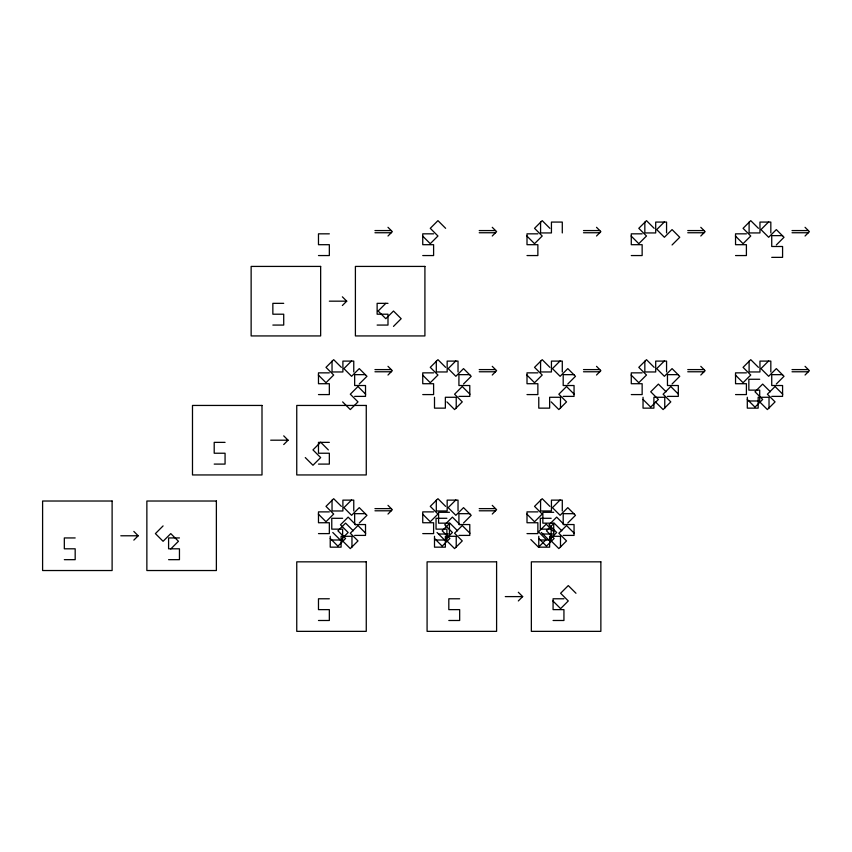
<?xml version="1.0" encoding="UTF-8"?>
<svg xmlns="http://www.w3.org/2000/svg" width="852" height="852" viewBox="0 0 852 852"><rect width="100%" height="100%" fill="white"/><g stroke="black" fill="none" stroke-linecap="round" stroke-linejoin="round"><path stroke-width="1.28" d="M387.99 236.004L392.335 231.659L387.99 227.314M342.366 305.517L346.711 301.171L342.366 296.826M133.839 540.115L138.184 535.78L133.839 531.435M163.083 525.918L155.405 533.608L163.083 541.286L170.762 533.608L178.441 541.286L170.762 548.965M385.818 303.344L378.139 311.023L385.818 318.701L393.496 311.023L401.175 318.701L393.496 326.391M351.588 360.939L343.91 368.618L351.588 376.307L359.267 368.618L366.946 376.307L359.267 383.986M283.716 444.542L288.061 440.196L283.716 435.851M492.254 236.004L496.599 231.659L492.254 227.314M387.99 375.029L392.335 370.684L387.99 366.339M455.852 360.939L448.173 368.618L455.852 376.307L463.531 368.618L471.209 376.307L463.531 383.986M596.517 236.004L600.862 231.659L596.517 227.314M351.588 499.964L343.91 507.643L351.588 515.322L359.267 507.643L366.946 515.322L359.267 523M492.254 375.029L496.599 370.684L492.254 366.339M664.39 221.914L656.711 229.603L664.39 237.282L672.068 229.603L679.747 237.282L672.068 244.961M387.99 514.054L392.335 509.709L387.99 505.364M560.115 360.939L552.437 368.618L560.115 376.307L567.805 368.618L575.483 376.307L567.805 383.986M700.791 236.004L705.136 231.659L700.791 227.314M455.852 499.964L448.173 507.643L455.852 515.322L463.531 507.643L471.209 515.322L463.531 523M596.517 375.029L600.862 370.684L596.517 366.339M768.653 221.914L760.974 229.603L768.653 237.282L776.332 229.603L784.01 237.282L776.332 244.961M492.254 514.054L496.599 509.709L492.254 505.364M664.39 360.939L656.711 368.618L664.39 376.307L672.068 368.618L679.747 376.307L672.068 383.986M805.055 236.004L809.4 231.659L805.055 227.314M560.115 499.964L552.437 507.643L560.115 515.322L567.805 507.643L575.483 515.322L567.805 523M700.791 375.029L705.136 370.684L700.791 366.339M518.325 600.948L522.659 596.602L518.325 592.257M768.653 360.939L760.974 368.618L768.653 376.307L776.332 368.618L784.01 376.307L776.332 383.986M805.055 375.029L809.4 370.684L805.055 366.339M374.955 230.572L391.249 230.572M479.218 230.572L495.513 230.572M583.492 230.572L599.776 230.572M687.756 230.572L704.05 230.572M792.019 230.572L808.314 230.572M374.955 232.745L391.249 232.745M479.218 232.745L495.513 232.745M583.492 232.745L599.776 232.745M687.756 232.745L704.05 232.745M792.019 232.745L808.314 232.745M329.341 233.831L318.478 233.831L318.478 244.694L329.341 244.694L329.341 255.557L318.478 255.557M433.604 233.831L422.741 233.831L422.741 244.694L433.604 244.694L433.604 255.557L422.741 255.557M537.868 233.831L527.005 233.831L527.005 244.694L537.868 244.694L537.868 255.557L527.005 255.557M642.142 233.831L631.279 233.831L631.279 244.694L642.142 244.694L642.142 255.557L631.279 255.557M746.405 233.831L735.542 233.831L735.542 244.694L746.405 244.694L746.405 255.557L735.542 255.557M782.583 235.631L771.731 235.631L771.731 246.494L782.583 246.494L782.583 257.357L771.731 257.357M329.341 301.171L346.711 301.171M283.716 303.344L272.853 303.344L272.853 314.207L283.716 314.207L283.716 325.07L272.853 325.07M387.99 303.344L377.127 303.344L377.127 314.207L387.99 314.207L387.99 325.07L377.127 325.07M374.955 369.598L391.249 369.598M479.218 369.598L495.513 369.598M583.492 369.598L599.776 369.598M687.756 369.598L704.05 369.598M792.019 369.598L808.314 369.598M374.955 371.77L391.249 371.77M479.218 371.77L495.513 371.77M583.492 371.77L599.776 371.77M687.756 371.77L704.05 371.77M792.019 371.77L808.314 371.77M329.341 372.856L318.478 372.856L318.478 383.719L329.341 383.719L329.341 394.582L318.478 394.582M433.604 372.856L422.741 372.856L422.741 383.719L433.604 383.719L433.604 394.582L422.741 394.582M537.868 372.856L527.005 372.856L527.005 383.719L537.868 383.719L537.868 394.582L527.005 394.582M642.142 372.856L631.279 372.856L631.279 383.719L642.142 383.719L642.142 394.582L631.279 394.582M746.405 372.856L735.542 372.856L735.542 383.719L746.405 383.719L746.405 394.582L735.542 394.582M365.519 374.656L354.656 374.656L354.656 385.519L365.519 385.519L365.519 396.382L354.656 396.382M469.782 374.656L458.919 374.656L458.919 385.519L469.782 385.519L469.782 396.382L458.919 396.382M574.056 374.656L563.193 374.656L563.193 385.519L574.056 385.519L574.056 396.382L563.193 396.382M678.32 374.656L667.457 374.656L667.457 385.519L678.32 385.519L678.32 396.382L667.457 396.382M782.583 374.656L771.731 374.656L771.731 385.519L782.583 385.519L782.583 396.382L771.731 396.382M759.707 379.268L748.844 379.268L748.844 390.131L759.707 390.131L759.707 400.983L748.844 400.983M270.68 440.196L288.061 440.196M225.066 442.369L214.203 442.369L214.203 453.232L225.066 453.232L225.066 464.095L214.203 464.095M329.341 442.369L318.478 442.369L318.478 453.232L329.341 453.232L329.341 464.095L318.478 464.095M374.955 508.623L391.249 508.623M479.218 508.623L495.513 508.623M374.955 510.795L391.249 510.795M479.218 510.795L495.513 510.795M329.341 511.882L318.478 511.882L318.478 522.745L329.341 522.745L329.341 533.608L318.478 533.608M433.604 511.882L422.741 511.882L422.741 522.745L433.604 522.745L433.604 533.608L422.741 533.608M537.868 511.882L527.005 511.882L527.005 522.745L537.868 522.745L537.868 533.608L527.005 533.608M449.441 512.297L438.588 512.297L438.588 523.16L449.441 523.16L449.441 534.023L438.588 534.023M553.715 512.297L542.852 512.297L542.852 523.16L553.715 523.16L553.715 534.023L542.852 534.023M365.519 513.681L354.656 513.681L354.656 524.544L365.519 524.544L365.519 535.407L354.656 535.407M469.782 513.681L458.919 513.681L458.919 524.544L469.782 524.544L469.782 535.407L458.919 535.407M574.056 513.681L563.193 513.681L563.193 524.544L574.056 524.544L574.056 535.407L563.193 535.407M342.632 518.293L331.769 518.293L331.769 529.145L342.632 529.145L342.632 540.008L331.769 540.008M446.895 518.293L436.043 518.293L436.043 529.145L446.895 529.145L446.895 540.008L436.043 540.008M551.169 518.293L540.306 518.293L540.306 529.145L551.169 529.145L551.169 540.008L540.306 540.008M120.803 535.78L138.184 535.78M75.178 537.942L64.326 537.942L64.326 548.805L75.178 548.805L75.178 559.668L64.326 559.668M179.452 537.942L168.59 537.942L168.59 548.805L179.452 548.805L179.452 559.668L168.59 559.668M505.289 596.602L522.659 596.602M329.341 598.775L318.478 598.775L318.478 609.627L329.341 609.627L329.341 620.49L318.478 620.49M459.665 598.775L448.812 598.775L448.812 609.627L459.665 609.627L459.665 620.49L448.812 620.49M563.939 598.775L553.076 598.775L553.076 609.627L563.939 609.627L563.939 620.49L553.076 620.49M758.429 228.325L750.75 220.647L743.072 228.325L750.75 236.004L743.072 243.683L735.393 236.004M654.166 228.325L646.487 220.647L638.798 228.325L646.487 236.004L638.798 243.683L631.119 236.004M758.429 367.35L750.75 359.672L743.072 367.35L750.75 375.029L743.072 382.708L735.393 375.029M782.743 394.21L775.064 386.531L767.386 394.21L775.064 401.888L767.386 409.567L759.707 401.888M770.346 391.771L762.668 384.092L754.989 391.771L762.668 399.45L754.989 407.128L747.3 399.45M549.891 228.325L542.213 220.647L534.534 228.325L542.213 236.004L534.534 243.683L526.856 236.004M654.166 367.35L646.487 359.672L638.798 367.35L646.487 375.029L638.798 382.708L631.119 375.029M678.48 394.21L670.79 386.531L663.112 394.21L670.79 401.888L663.112 409.567L655.433 401.888M666.072 391.771L658.394 384.092L650.715 391.771L658.394 399.45L650.715 407.128L643.036 399.45M445.628 228.325L437.949 220.647L430.271 228.325L437.949 236.004L430.271 243.683L422.592 236.004M549.891 367.35L542.213 359.672L534.534 367.35L542.213 375.029L534.534 382.708L526.856 375.029M574.205 394.21L566.527 386.531L558.848 394.21L566.527 401.888L558.848 409.567L551.169 401.888M445.628 367.35L437.949 359.672L430.271 367.35L437.949 375.029L430.271 382.708L422.592 375.029M469.942 394.21L462.263 386.531L454.585 394.21L462.263 401.888L454.585 409.567L446.895 401.888M549.891 506.376L542.213 498.697L534.534 506.376L542.213 514.054L534.534 521.733L526.856 514.054M574.205 533.235L566.527 525.546L558.848 533.235L566.527 540.913L558.848 548.592L551.169 540.913M564.354 524.8L556.676 517.121L548.997 524.8L556.676 532.489L548.997 540.168L541.318 532.489M561.809 530.796L554.13 523.117L546.452 530.796L554.13 538.475L546.452 546.153L538.773 538.475M553.864 531.85L546.185 524.172L538.507 531.85L546.185 539.529L538.507 547.208L530.828 539.529M575.963 593.258L568.284 585.58L560.605 593.258L568.284 600.948L560.605 608.626L552.927 600.948M341.364 367.35L333.675 359.672L325.997 367.35L333.675 375.029L325.997 382.708L318.318 375.029M365.668 394.21L357.989 386.531L350.31 394.21L357.989 401.888L350.31 409.567L342.632 401.888M445.628 506.376L437.949 498.697L430.271 506.376L437.949 514.054L430.271 521.733L422.592 514.054M469.942 533.235L462.263 525.546L454.585 533.235L462.263 540.913L454.585 548.592L446.895 540.913M460.091 524.8L452.412 517.121L444.723 524.8L452.412 532.489L444.723 540.168L437.044 532.489M457.545 530.796L449.867 523.117L442.177 530.796L449.867 538.475L442.177 546.153L434.499 538.475M328.329 449.899L320.65 442.209L312.972 449.899L320.65 457.577L312.972 465.256L305.282 457.577M341.364 506.376L333.675 498.697L325.997 506.376L333.675 514.054L325.997 521.733L318.318 514.054M365.668 533.235L357.989 525.546L350.31 533.235L357.989 540.913L350.31 548.592L342.632 540.913M355.817 524.8L348.138 517.121L340.459 524.8L348.138 532.489L340.459 540.168L332.781 532.489M353.271 530.796L345.592 523.117L337.914 530.796L345.592 538.475L337.914 546.153L330.235 538.475M770.826 232.937L770.826 222.074L759.963 222.074L759.963 232.937L749.1 232.937L749.1 222.074M770.826 371.962L770.826 361.099L759.963 361.099L759.963 371.962L749.1 371.962L749.1 361.099M769.026 408.14L769.026 397.277L758.163 397.277L758.163 408.14L747.3 408.14L747.3 397.277M666.562 232.937L666.562 222.074L655.699 222.074L655.699 232.937L644.836 232.937L644.836 222.074M666.562 371.962L666.562 361.099L655.699 361.099L655.699 371.962L644.836 371.962L644.836 361.099M664.762 408.14L664.762 397.277L653.899 397.277L653.899 408.14L643.036 408.14L643.036 397.277M562.288 232.937L562.288 222.074L551.436 222.074L551.436 232.937L540.573 232.937L540.573 222.074M562.288 371.962L562.288 361.099L551.436 361.099L551.436 371.962L540.573 371.962L540.573 361.099M562.288 510.976L562.288 500.124L551.436 500.124L551.436 510.976L540.573 510.976L540.573 500.124M560.488 408.14L560.488 397.277L549.636 397.277L549.636 408.14L538.773 408.14L538.773 397.277M560.488 547.165L560.488 536.302L549.636 536.302L549.636 547.165L538.773 547.165L538.773 536.302M458.025 371.962L458.025 361.099L447.162 361.099L447.162 371.962L436.299 371.962L436.299 361.099M458.025 510.976L458.025 500.124L447.162 500.124L447.162 510.976L436.299 510.976L436.299 500.124M456.225 408.14L456.225 397.277L445.362 397.277L445.362 408.14L434.499 408.14L434.499 397.277M456.225 547.165L456.225 536.302L445.362 536.302L445.362 547.165L434.499 547.165L434.499 536.302M353.761 371.962L353.761 361.099L342.898 361.099L342.898 371.962L332.035 371.962L332.035 361.099M353.761 510.976L353.761 500.124L342.898 500.124L342.898 510.976L332.035 510.976L332.035 500.124M351.961 547.165L351.961 536.302L341.098 536.302L341.098 547.165L330.235 547.165L330.235 536.302M320.65 266.42L251.138 266.42L251.138 335.933L320.65 335.933L320.65 266.42M424.914 266.42L355.401 266.42L355.401 335.933L424.914 335.933L424.914 266.42M262.001 405.445L192.488 405.445L192.488 474.947L262.001 474.947L262.001 405.445M366.264 405.445L296.752 405.445L296.752 474.947L366.264 474.947L366.264 405.445M112.113 501.019L42.6 501.019L42.6 570.531L112.113 570.531L112.113 501.019M216.376 501.019L146.863 501.019L146.863 570.531L216.376 570.531L216.376 501.019M366.264 561.841L296.752 561.841L296.752 631.353L366.264 631.353L366.264 561.841M496.599 561.841L427.086 561.841L427.086 631.353L496.599 631.353L496.599 561.841M600.862 561.841L531.35 561.841L531.35 631.353L600.862 631.353L600.862 561.841"/></g></svg>
